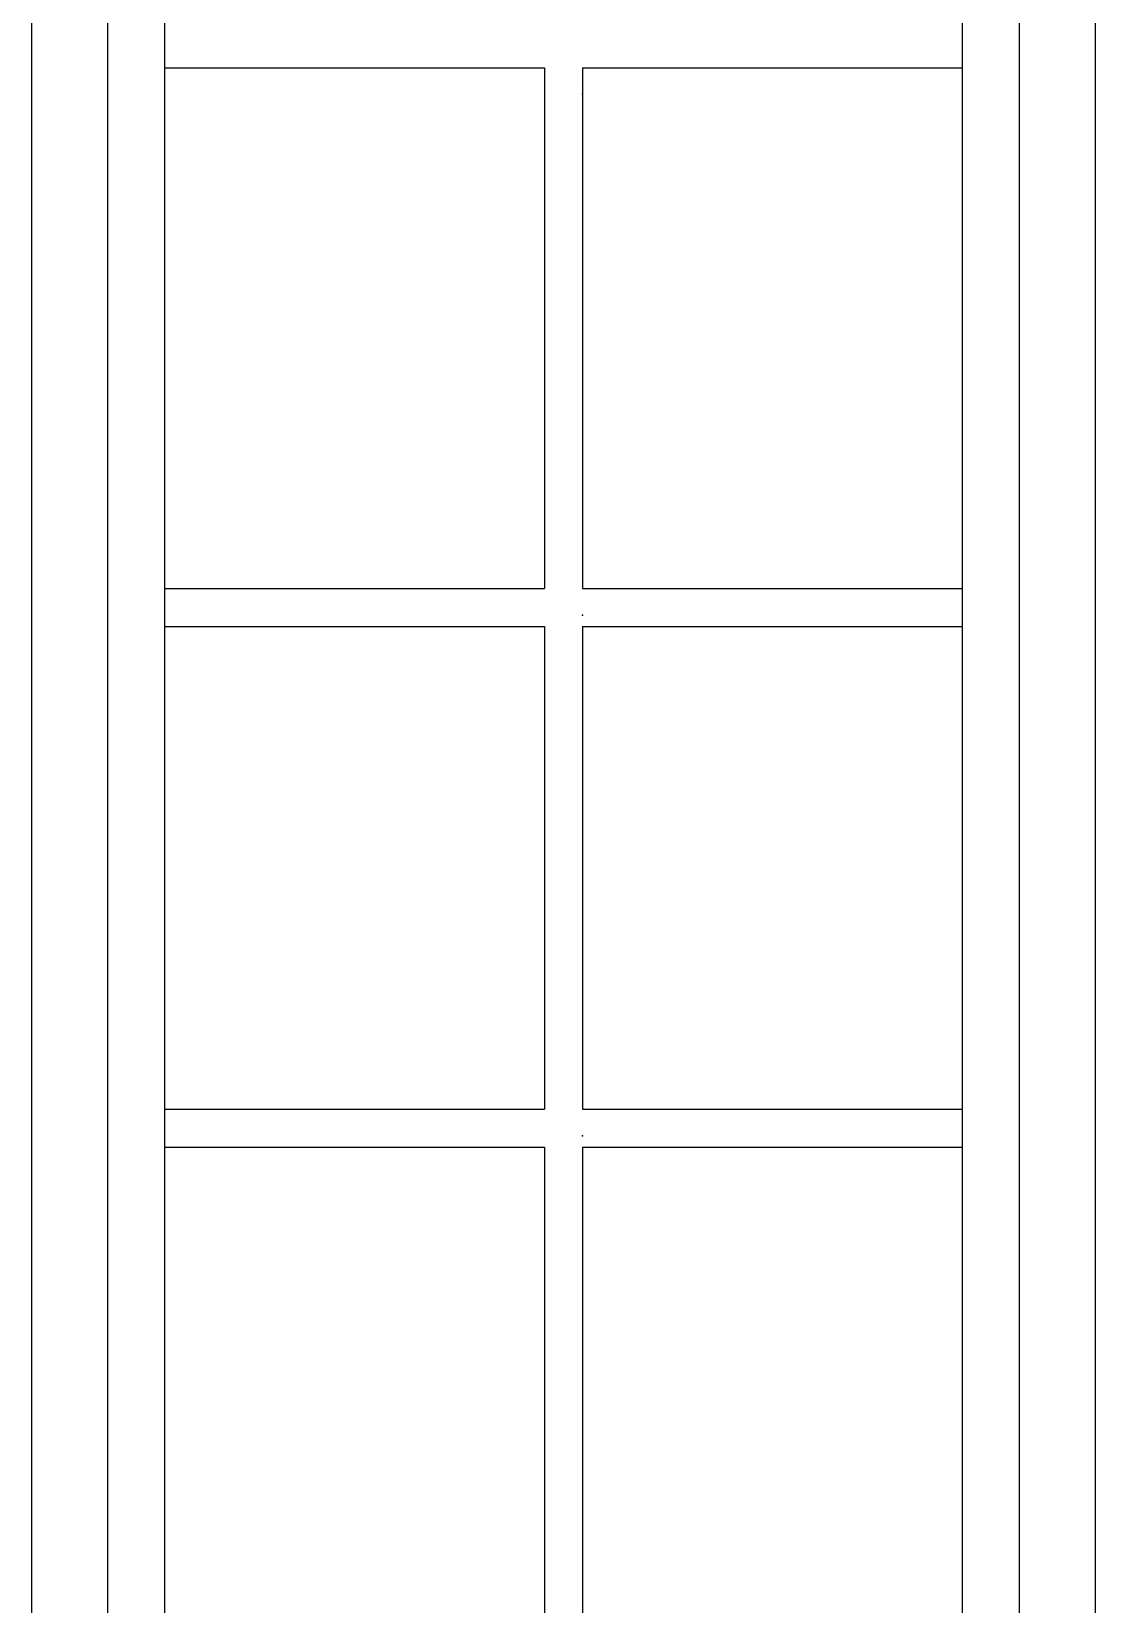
# Model space of a CAD drawing. Header units: inches. Extents: x -2812 to 9774, y -15726 to -746.
# Drawn here: x 2857.1 to 2913.1, y -9119.2 to -9036.4 of the extents above; entities that cross this region are included whole.
import ezdxf

# ---------------------------------------------------------------- set-up
doc = ezdxf.new("R2010")
doc.units = ezdxf.units.IN
doc.header["$LTSCALE"] = 17
doc.header["$MEASUREMENT"] = 0
doc.layers.add('OUTLINE', color=1, linetype='Continuous', lineweight=25)

msp = doc.modelspace()

# ---------------------------------------------------------------- linework, layer by layer
at = {"layer": 'OUTLINE'}
for p, q in [((2857.055, -8947.85), (2857.055, -9317.163)), ((2861.055, -8948.107), (2861.055, -9313.163)), ((2909.055, -9313.163), (2909.055, -8948.107)), ((2913.055, -9317.163), (2913.055, -8947.85))]:
    msp.add_line(p, q, dxfattribs=at)
at = {"layer": 'OUTLINE', "color": 7}
for p, q in [((2861.055, -8948.107), (2861.055, -9207.107)), ((2906.055, -9310.163), (2906.055, -8948.107)), ((2909.055, -9207.107), (2909.055, -8948.107)), ((2864.055, -9038.307), (2884.055, -9038.307)), ((2884.055, -9038.307), (2884.055, -9065.707)), ((2886.055, -9038.307), (2886.055, -9065.707)), ((2886.055, -9038.307), (2906.055, -9038.307)), ((2864.055, -9065.707), (2884.055, -9065.707)), ((2886.055, -9065.707), (2906.055, -9065.707)), ((2864.055, -9067.707), (2884.055, -9067.707)), ((2884.055, -9067.707), (2884.055, -9093.107)), ((2886.055, -9067.707), (2886.055, -9093.107)), ((2886.055, -9067.707), (2906.055, -9067.707)), ((2864.055, -9093.107), (2884.055, -9093.107)), ((2886.055, -9093.107), (2906.055, -9093.107)), ((2864.055, -9095.107), (2884.055, -9095.107)), ((2884.055, -9095.107), (2884.055, -9122.507)), ((2886.055, -9095.107), (2886.055, -9122.507)), ((2886.055, -9095.107), (2906.055, -9095.107))]:
    msp.add_line(p, q, dxfattribs=at)
at = {"layer": 'OUTLINE', "color": 253, "true_color": 0x9898cc}
msp.add_line((2864.055, -8948.107), (2864.055, -9310.163), dxfattribs=at)
at = {"layer": 'OUTLINE', "color": 7}
for p in [(2886.055, -9039.707), (2886.055, -9067.107), (2886.055, -9094.507)]:
    msp.add_point(p, dxfattribs=at)

doc.saveas('drawing.dxf')
